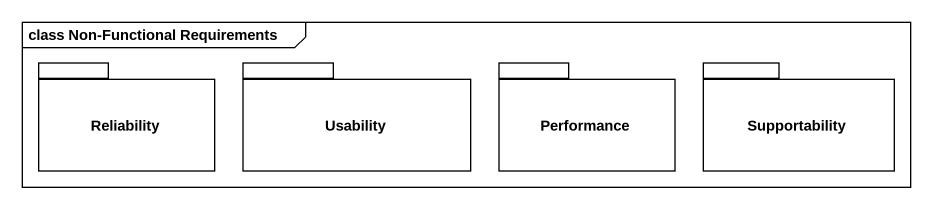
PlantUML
@startuml
mainframe class Non-Functional Requirements
package Reliability {
}
package Usability {
}
package Performance {
}
package Supportability {
}
@enduml
